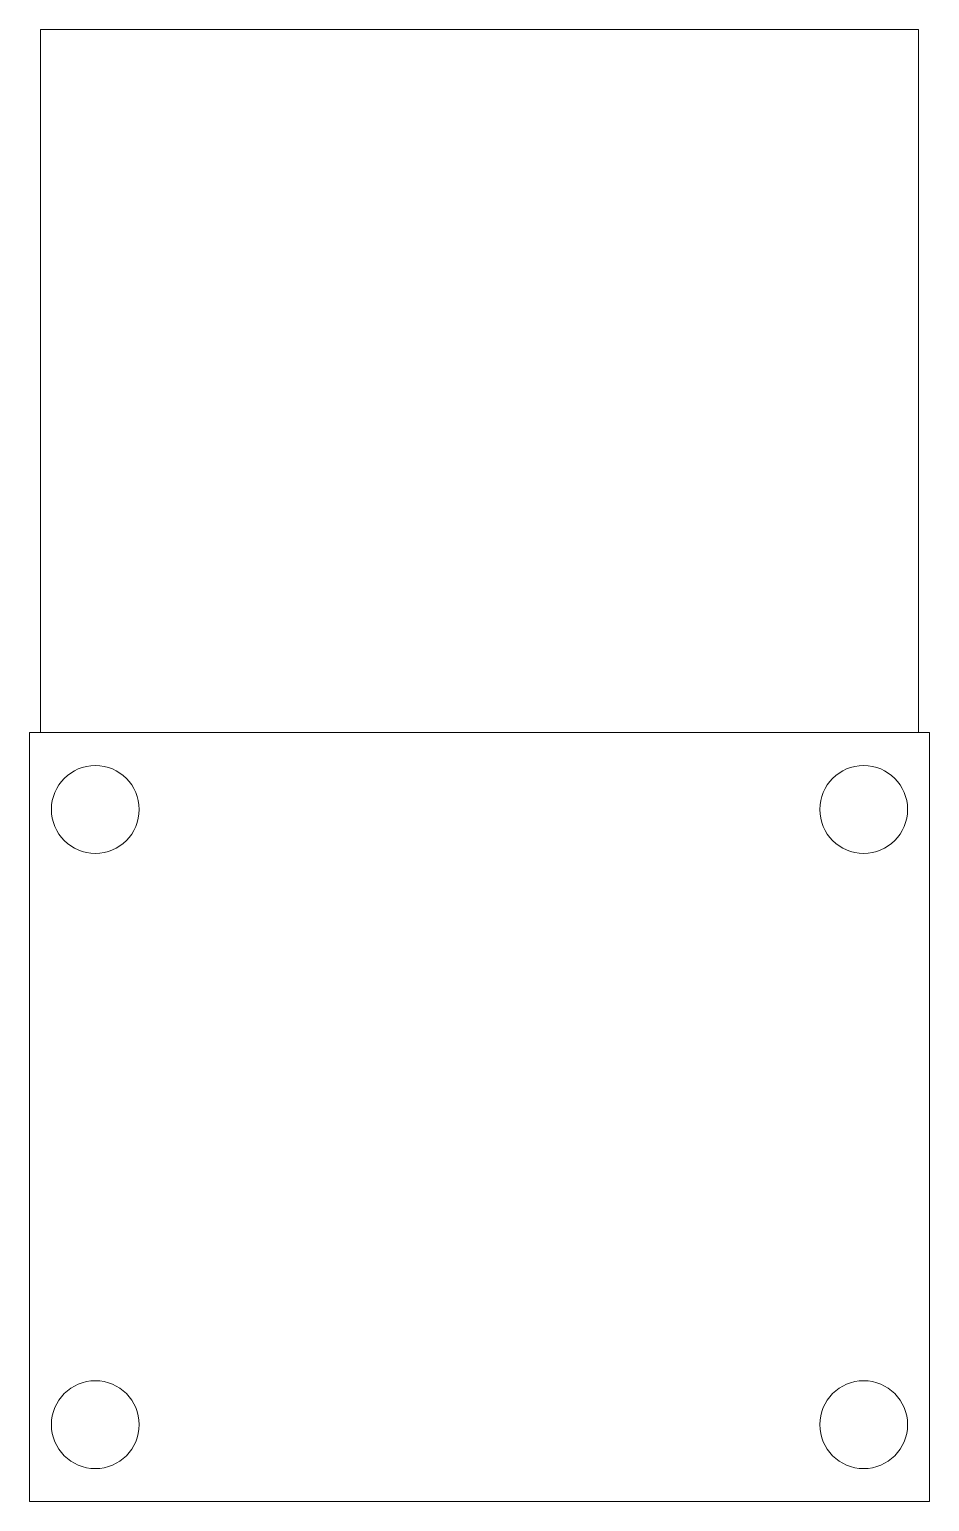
# Model space of a CAD drawing. Header units: millimetres. Extents: x -20.5 to 20.5, y -17.5 to 49.5.
import ezdxf

# ---------------------------------------------------------------- set-up
doc = ezdxf.new("R2010")
doc.units = ezdxf.units.MM
for name, color, linetype, lineweight in [('GearedMotor_Gearbox', 3, 'CONTINUOUS', 0), ('GearedMotor_MouningHoles', 1, 'CONTINUOUS', 0), ('GearedMotor_Plate', 2, 'CONTINUOUS', 0)]:
    doc.layers.add(name, color=color, linetype=linetype, lineweight=lineweight)

msp = doc.modelspace()

# ---------------------------------------------------------------- linework, layer by layer
at = {"layer": 'GearedMotor_Gearbox'}
for p, q in [((-20, 49.5), (20, 49.5)), ((-20, 49.5), (-20, 17.5)), ((20, 49.5), (20, 17.5)), ((-20, 17.5), (20, 17.5)), ((0, 17.5), (0, 17.5))]:
    msp.add_line(p, q, dxfattribs=at)
at = {"layer": 'GearedMotor_MouningHoles'}
for centre in [(-17.5, 14), (17.5, 14), (-17.5, -14), (17.5, -14)]:
    msp.add_circle(centre, 2, dxfattribs=at)
at = {"layer": 'GearedMotor_Plate'}
for p, q in [((-20.5, 17.5), (20.5, 17.5)), ((-20.5, 17.5), (-20.5, -17.5)), ((20.5, 17.5), (20.5, -17.5)), ((-20.5, -17.5), (20.5, -17.5))]:
    msp.add_line(p, q, dxfattribs=at)

doc.saveas('drawing.dxf')
